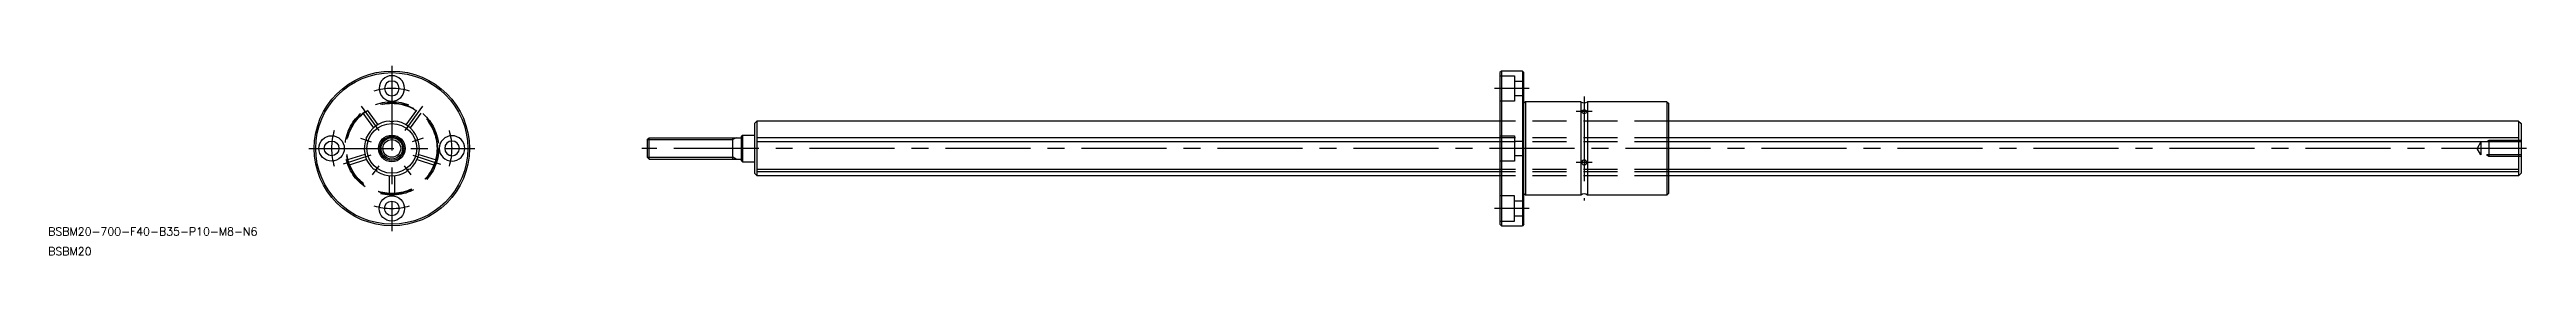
# Model space of a CAD drawing. Extents: x -128 to 797, y -40 to 31.
import ezdxf

# ---------------------------------------------------------------- set-up
doc = ezdxf.new("R2010")
doc.units = 0
doc.linetypes.add('CENTER', pattern=[50.8, 31.75, -6.35, 6.35, -6.35])
doc.linetypes.add('DASHED', pattern=[19.05, 12.7, -6.35])
doc.layers.get('0').update_dxf_attribs({"linetype": 'CONTINUOUS'})
doc.layers.add('CENTER', color=1, linetype='CENTER')
doc.styles.get("Standard").update_dxf_attribs({"font": 'txt.shx', "height": 3, "bigfont": 'bigfont.shx'})

# ---------------------------------------------------------------- blocks, each defined once
blk = doc.blocks.new('*U3')
at = {"color": 7, "linetype": 'CONTINUOUS'}
blk.add_text('BSBM20-700-F40-B35-P10-M8-N6', height=3, dxfattribs=at).set_placement((-128.38, -32.63))
blk = doc.blocks.new('*U4')
at = {"color": 7, "linetype": 'CONTINUOUS'}
blk.add_text('BSBM20', height=3, dxfattribs=at).set_placement((-128.38, -40.06))

msp = doc.modelspace()

# ---------------------------------------------------------------- linework, layer by layer
at = {"color": 7, "linetype": 'CONTINUOUS'}
for p, q in [((414.55, 29), (413.95, 28.4)), ((413.95, 28.4), (413.95, -28.4)), ((414.55, 29), (414.55, -29)), ((422.35, 29), (414.55, 29)), ((422.35, 29), (422.35, -29)), ((422.35, 29), (422.95, 28.4)), ((422.95, -28.4), (422.95, 28.4)), ((135.45, 9.3), (136.42, 10.27)), ((135.45, 9.3), (135.45, -9.3)), ((413.95, 10.27), (136.42, 10.27)), ((136.45, -10.3), (136.45, 10.27)), ((423.55, 17.5), (422.95, 16.9)), ((423.55, 17.5), (423.55, -17.5)), ((444.25, 17.5), (423.55, 17.5)), ((444.25, 17.5), (444.25, -17.5)), ((446.65, 17.5), (446.65, -17.5)), ((476.35, 17.5), (446.65, 17.5)), ((476.35, 17.5), (476.35, -17.5)), ((476.35, 17.5), (476.95, 16.9)), ((476.95, 16.9), (476.95, -16.9)), ((794.48, 10.27), (476.95, 10.27)), ((794.45, 10.27), (794.45, -10.3)), ((794.48, 10.27), (795.45, 9.3)), ((795.45, 9.3), (795.45, -9.3)), ((95.45, 3.32), (96.13, 4)), ((95.45, 3.32), (95.45, -3.32)), ((96.13, 4), (130.45, 4)), ((96.13, -4), (96.13, 4)), ((127.45, -4), (127.45, 4)), ((130.45, 4.5), (130.95, 5)), ((130.45, 4.5), (130.45, -4.5)), ((130.95, 5), (130.95, -5)), ((130.95, 5), (135.45, 5)), ((413.95, 3.93), (136.45, 3.93)), ((413.95, 2.42), (136.45, 2.42)), ((794.45, 3.93), (476.95, 3.93)), ((794.45, 2.42), (476.95, 2.42)), ((95.45, -3.32), (96.13, -4)), ((96.13, -4), (130.45, -4)), ((130.45, -4.5), (130.95, -5)), ((130.95, -5), (135.45, -5)), ((413.95, -7.84), (136.45, -7.84)), ((413.95, -8.78), (136.45, -8.78)), ((794.45, -7.84), (476.95, -7.84)), ((794.45, -8.78), (476.95, -8.78)), ((135.45, -9.3), (136.45, -10.3)), ((413.95, -10.3), (136.45, -10.3)), ((422.95, -16.9), (423.55, -17.5)), ((444.26, -17.5), (423.55, -17.5)), ((476.35, -17.5), (446.65, -17.5)), ((476.95, -16.9), (476.35, -17.5)), ((794.45, -10.3), (476.95, -10.3)), ((795.45, -9.3), (794.45, -10.3)), ((413.95, -28.4), (414.55, -29)), ((414.55, -29), (422.35, -29)), ((422.95, -28.4), (422.35, -29))]:
    msp.add_line(p, q, dxfattribs=at)
at = {"color": 3, "linetype": 'DASHED'}
for p, q in [((413.95, 27.25), (419.35, 27.25)), ((419.35, 27.25), (419.35, 17.75)), ((419.35, 25.25), (422.95, 25.25)), ((422.95, 19.75), (419.35, 19.75)), ((-10.83, 13.2), (-6.83, 7.71)), ((-9.21, 14.37), (-5.22, 8.88)), ((9.21, 14.37), (5.22, 8.88)), ((10.83, 13.2), (6.83, 7.71)), ((419.35, 17.75), (413.95, 17.75)), ((476.95, 10.27), (413.95, 10.27)), ((413.95, 4.75), (419.35, 4.75)), ((476.95, 3.93), (413.95, 3.93)), ((476.95, 2.42), (413.95, 2.42)), ((419.35, 4.75), (419.35, -4.75)), ((419.35, 2.75), (422.95, 2.75)), ((780.45, 2.46), (779.03, 0)), ((780.45, -2.46), (779.03, 0)), ((780.45, 2.46), (780.45, -2.46)), ((795.45, 2.46), (780.45, 2.46)), ((783.45, 3), (782.52, 2.46)), ((783.45, 3), (783.45, -3)), ((795.45, 3), (783.45, 3)), ((-10.06, -2.22), (-16.52, -4.31)), ((-9.44, -4.12), (-15.9, -6.22)), ((9.44, -4.12), (15.9, -6.22)), ((10.06, -2.22), (16.52, -4.31)), ((419.35, -4.75), (413.95, -4.75)), ((476.95, -7.84), (413.95, -7.84)), ((476.95, -8.78), (413.95, -8.78)), ((422.95, -2.75), (419.35, -2.75)), ((795.45, -2.46), (780.45, -2.46)), ((783.45, -3), (782.52, -2.46)), ((795.45, -3), (783.45, -3)), ((-1, -10.25), (-1, -17.04)), ((1, -10.25), (1, -17.04)), ((476.95, -10.3), (413.95, -10.3)), ((419.35, -17.75), (413.95, -17.75)), ((419.35, -27.25), (419.35, -17.75)), ((413.95, -27.25), (419.35, -27.25)), ((422.95, -19.75), (419.35, -19.75)), ((419.35, -25.25), (422.95, -25.25))]:
    msp.add_line(p, q, dxfattribs=at)
at = {"color": 3, "linetype": 'CONTINUOUS'}
for p, q in [((95.45, 3.32), (127.45, 3.32)), ((128.62, 4), (127.45, 3.32)), ((95.45, -3.32), (127.45, -3.32)), ((128.62, -4), (127.45, -3.32))]:
    msp.add_line(p, q, dxfattribs=at)
at = {"color": 7, "linetype": 'CONTINUOUS'}
for centre, radius in [((0, 0), 29), ((0, 0), 28.4), ((0, 0), 9.3), ((-22.5, 0), 4.75), ((-22.5, 0), 2.75), ((0, 0), 5), ((0, 0), 4.5), ((0, 0), 4), ((0, -22.5), 4.75), ((0, -22.5), 2.75)]:
    msp.add_circle(centre, radius, dxfattribs=at)
at = {"color": 7, "linetype": 'CONTINUOUS', "extrusion": (0, 0, -1)}
for centre, radius in [((0, 22.5), 4.75), ((0, 22.5), 2.75), ((-22.5, 0), 4.75), ((-22.5, 0), 2.75)]:
    msp.add_circle(centre, radius, dxfattribs=at)
at = {"color": 3, "linetype": 'DASHED'}
for radius in [17.5, 17.07, 16.9]:
    msp.add_circle((0, 0), radius, dxfattribs=at)
at = {"color": 3, "linetype": 'CONTINUOUS'}
msp.add_circle((0, 0), 3.32, dxfattribs=at)
at = {"color": 7, "linetype": 'CONTINUOUS'}
for centre, radius, start, end in [((0, 0), 10.3, 94.4297, 157.5703), ((0, 11.66), 1.6, 240.18471, 299.81529), ((0, 0), 10.3, 22.4297, 85.5703), ((445.45, 18.96), 1.89, 230.57141, 309.42859), ((444.99, 13.74), 0.539, 105.19219, 172.97868), ((445, 13.84), 0.552, 183.56362, 243.14794), ((445.45, 14.87), 1.67, 245.28748, 294.71252), ((445.45, 12.65), 1.73, 69.42795, 110.57205), ((445.92, 13.74), 0.539, 7.02132, 74.80781), ((445.9, 13.84), 0.552, 296.85206, 356.43638), ((0, 0), 10.3, 166.4297, 229.5703), ((-11.09, 3.6), 1.6, 312.18471, 11.81529), ((0, 0), 10.3, 310.4297, 13.5703), ((11.09, 3.6), 1.6, 168.18471, 227.81529), ((-6.85, -9.43), 1.6, 24.18471, 83.81529), ((0, 0), 10.3, 238.4297, 301.5703), ((6.85, -9.43), 1.6, 96.18471, 155.81529), ((445.46, -5.35), 1.01, 126.46105, 175.97706), ((445.37, -5.23), 0.921, 182.55633, 238.65608), ((445.45, -5.23), 0.91, 49.32366, 130.67634), ((445.45, -5.32), 0.893, 231.21293, 308.78707), ((445.53, -5.23), 0.921, 301.34392, 357.44367), ((445.45, -5.35), 1.01, 4.02294, 53.53895), ((445.45, -18.96), 1.89, 50.57141, 129.42859)]:
    msp.add_arc(centre, radius, start, end, dxfattribs=at)
at = {"layer": 'CENTER', "color": 1, "linetype": 'CENTER'}
for p, q in [((0, 31), (0, -31)), ((424.95, 22.5), (411.95, 22.5)), ((445.45, 19.5), (445.45, -19.5)), ((-11.46, 15.78), (-4.88, 6.71)), ((11.46, 15.78), (4.88, 6.71)), ((448.45, 13.81), (442.45, 13.81)), ((-31, 0), (31, 0)), ((-11.7, 3.8), (-7.66, 2.49)), ((11.7, 3.8), (7.66, 2.49)), ((797.45, 0), (93.45, 0)), ((-7.89, -2.56), (-18.14, -5.89)), ((-7.23, -9.95), (-4.74, -6.52)), ((7.23, -9.95), (4.74, -6.52)), ((7.89, -2.56), (18.14, -5.89)), ((448.45, -5.27), (442.45, -5.27)), ((424.95, -22.5), (411.95, -22.5))]:
    msp.add_line(p, q, dxfattribs=at)
for start, end in [(72.78869, 107.21131), (162.78865, 197.21135), (342.78869, 17.21131), (252.78869, 287.21131)]:
    msp.add_arc((0, 0), 22.5, start, end, dxfattribs=at)

# ---------------------------------------------------------------- block references
at = {"color": 7, "linetype": 'CONTINUOUS'}
for name in ['*U3', '*U4']:
    msp.add_blockref(name, (0, 0), dxfattribs=at)

doc.saveas('drawing.dxf')
